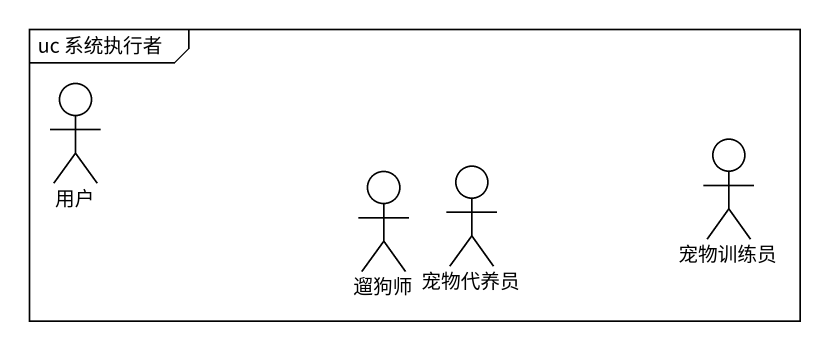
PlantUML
@startuml
mainframe uc 系统执行者
actor 用户
actor 遛狗师
actor 宠物代养员
actor 宠物训练员
@enduml
